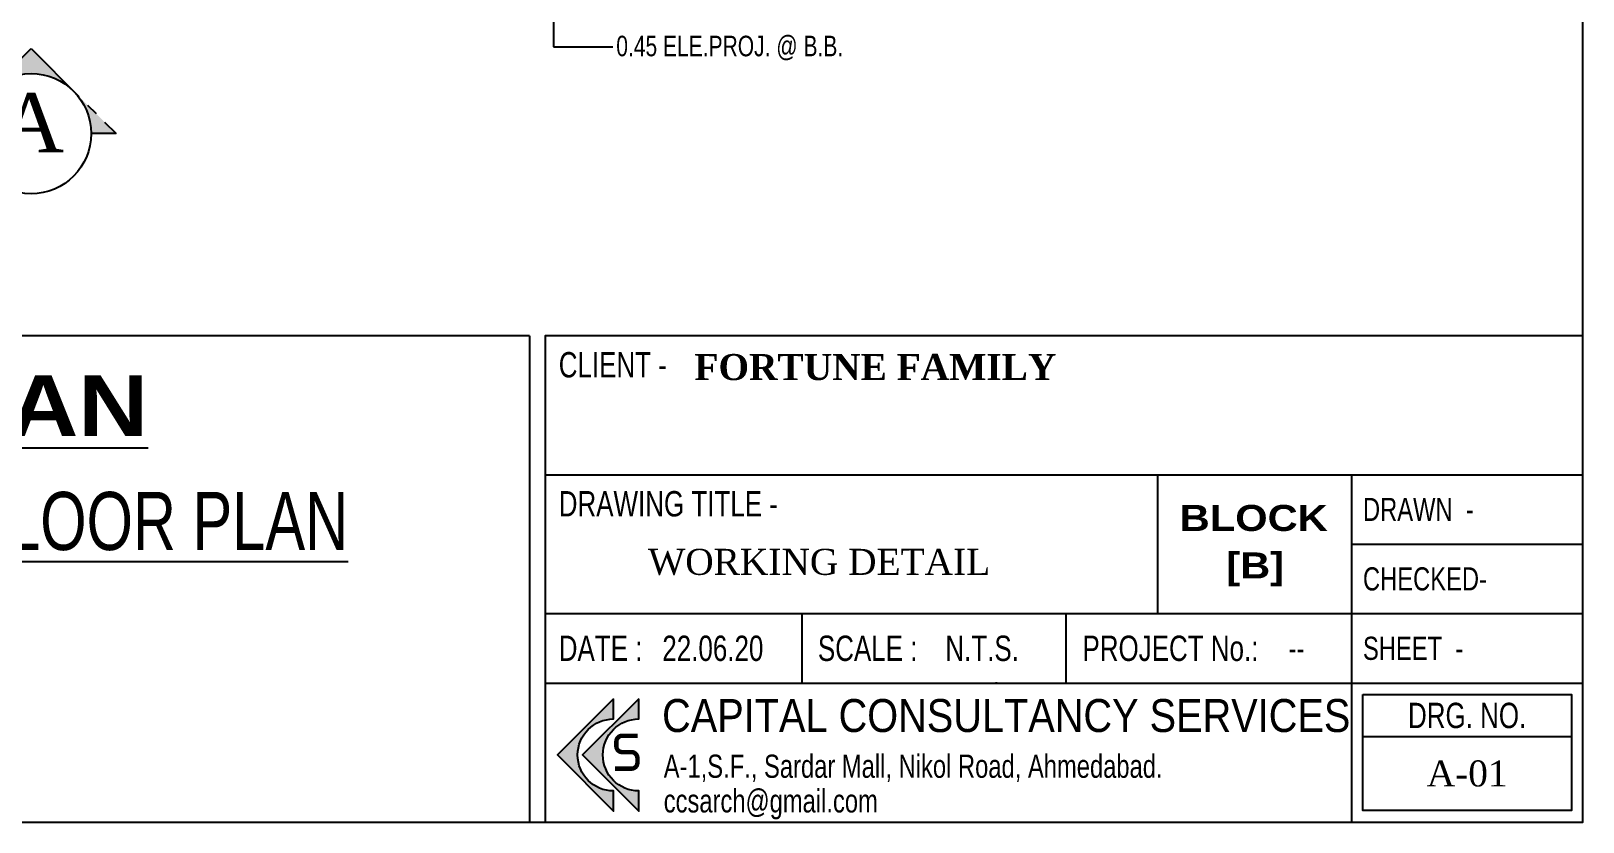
# Model space of a CAD drawing. Header units: inches. Extents: x 14235 to 14499, y 0 to 2549.
# Drawn here: x 14306.08 to 14318.95, y 2346.08 to 2352.64 of the extents above; entities that cross this region are included whole.
import ezdxf
from ezdxf.enums import TextEntityAlignment as Align

# ---------------------------------------------------------------- set-up
doc = ezdxf.new("R2010")
doc.units = ezdxf.units.IN
doc.header["$LTSCALE"] = 0.25
doc.header["$MEASUREMENT"] = 0
doc.linetypes.add('CENTER2', pattern=[1.125, 0.75, -0.125, 0.125, -0.125])
doc.linetypes.add('HIDDEN', pattern=[0.375, 0.25, -0.125])
for name, color, linetype in [('SECLINE', 7, 'HIDDEN'), ('text-large', 7, 'Continuous'), ('text-small', 7, 'Continuous'), ('vp', 7, 'Continuous'), ('wall', 7, 'Continuous'), ('WORK TEX', 6, 'Continuous')]:
    doc.layers.add(name, color=color, linetype=linetype)
doc.styles.add('ARIAL', font='TIMES_0.TTF')
doc.styles.add('ARL', font='swisscl_0.ttf')
doc.styles.add('B', font='ARIBLK_0.TTF')
doc.styles.add('BOLD TIME', font='TIMESBD_0.TTF')
doc.styles.add('SansSerif', font='sanss__.ttf', dxfattribs={"width": 0.8})
doc.dimstyles.new('DFSGSG', dxfattribs={"dimtxt": 0.17, "dimasz": 0.18, "dimexe": 0.18, "dimexo": 0.0625, "dimgap": 0.09, "dimtad": 1, "dimzin": 0, "dimdsep": 46, "dimtxsty": 'ARIAL', "dimcen": 0.09, "dimse1": 1, "dimse2": 1, "dimaunit": 1, "dimadec": 0, "dimazin": 0, "dimtfac": 1, "dimtix": 1, "dimtofl": 0, "dimtmove": 0, "dimatfit": 3, "dimfxl": 0, "dimtolj": 1, "dimtzin": 0, "dimarcsym": 0})

# ---------------------------------------------------------------- blocks, each defined once
blk = doc.blocks.new('TITLE')
at = {"layer": 'text-large'}
for points in [[(-2.4884, 0.3588), (-2.4884, 0.4159), (-2.6781, 0.2261), (-2.4884, 0.0364), (-2.4884, 0.0935), (-2.4884, 0.1047, -1), (-2.4884, 0.3476)], [(-2.5931, 0.2261), (-2.4033, 0.0364), (-2.4033, 0.0935), (-2.4033, 0.1047, -1), (-2.4033, 0.3476), (-2.4033, 0.3588), (-2.4033, 0.4159)]]:
    blk.add_hatch(color=256, dxfattribs=at).paths.add_polyline_path(points)
for points in [[(-2.4884, 0.4159), (-2.6781, 0.2261), (-2.4884, 0.0364), (-2.4884, 0.0935), (-2.4884, 0.1047, -1), (-2.4884, 0.3476), (-2.4884, 0.3588)], [(-2.4033, 0.4159), (-2.5931, 0.2261), (-2.4033, 0.0364), (-2.4033, 0.0935), (-2.4033, 0.1047, -1), (-2.4033, 0.3476), (-2.4033, 0.3588)]]:
    blk.add_lwpolyline(points, format="xyb", close=True, dxfattribs=at)
at = {"layer": 'text-small', "color": 174, "true_color": 0x00008f, "const_width": 0.015}
blk.add_lwpolyline([(-2.4076, 0.2911), (-2.4592, 0.2911, 0.414214), (-2.4792, 0.2711), (-2.4792, 0.2558, 0.414214), (-2.4592, 0.2358), (-2.4282, 0.2358, -0.414214), (-2.4082, 0.2158), (-2.4082, 0.2, -0.414214), (-2.4282, 0.18), (-2.4832, 0.18)], format="xyb", dxfattribs=at)
at = {"layer": 'text-large', "style": 'SansSerif', "width": 0.861038}
blk.add_text(' CAPITAL CONSULTANCY SERVICES', height=0.111328, dxfattribs=at).set_placement((-2.3621, 0.3036))
at = {"layer": 'text-small', "color": 174, "true_color": 0x00008f, "style": 'ARL'}
for s, p in [('A-1,S.F., Sardar Mall, Nikol Road, Ahmedabad.', (-2.3194, 0.1492)), ('ccsarch@gmail.com', (-2.3194, 0.0322))]:
    blk.add_text(s, height=0.078125, dxfattribs=at).set_placement(p)

msp = doc.modelspace()

# ---------------------------------------------------------------- hatches: boundary and pattern name
at = {"layer": 'SECLINE'}
h = msp.add_hatch(color=254, dxfattribs=at)
h.paths.add_polyline_path([(14305.377, 2351.786), (14305.729, 2352.139, 0.198912), (14305.583, 2351.786)])
h.paths.add_polyline_path([(14305.729, 2352.139), (14306.082, 2352.492), (14306.435, 2352.139, 0.198912), (14306.082, 2352.285, 0.198912)])
h.paths.add_polyline_path([(14306.581, 2351.786, 0.198912), (14306.435, 2352.139), (14306.787, 2351.786)])

# ---------------------------------------------------------------- linework, layer by layer
at = {"layer": 'SECLINE', "linetype": 'CENTER2', "ltscale": 3}
msp.add_lwpolyline([(14305.583, 2351.786), (14305.377, 2351.786), (14306.082, 2352.492), (14306.787, 2351.786), (14306.581, 2351.786)], dxfattribs=at)
at = {"layer": 'SECLINE', "linetype": 'Continuous', "ltscale": 3}
msp.add_circle((14306.082, 2351.786), 0.499, dxfattribs=at)
at = {"layer": 'text-small'}
msp.add_line((14317.127, 2346.786), (14318.855, 2346.786), dxfattribs=at)
for points in [[(14310.346, 2346.076), (14318.951, 2346.076), (14318.951, 2350.11), (14310.346, 2350.11)], [(14317.127, 2347.133), (14318.855, 2347.133), (14318.855, 2346.172), (14317.127, 2346.172)]]:
    msp.add_lwpolyline(points, close=True, dxfattribs=at)
at = {"layer": 'vp', "color": 1}
for p, q in [((14310.346, 2348.957), (14318.951, 2348.957)), ((14315.427, 2347.805), (14315.427, 2348.957)), ((14317.031, 2348.957), (14317.031, 2347.229)), ((14317.031, 2348.381), (14318.951, 2348.381)), ((14310.346, 2347.805), (14318.951, 2347.805)), ((14312.476, 2347.229), (14312.476, 2347.805)), ((14314.667, 2347.229), (14314.667, 2347.805)), ((14310.346, 2347.229), (14318.951, 2347.229)), ((14317.031, 2347.229), (14317.031, 2346.076))]:
    msp.add_line(p, q, dxfattribs=at)
at = {"layer": 'vp'}
msp.add_line((14314.085, 2347.237), (14314.085, 2347.229), dxfattribs=at)
msp.add_line((14314.085, 2347.237), (14314.085, 2347.229), dxfattribs=at)
at = {"layer": 'wall'}
for q in [(14292.828, 2350.11), (14310.215, 2346.076)]:
    msp.add_line((14310.215, 2350.11), q, dxfattribs=at)
msp.add_lwpolyline([(14318.951, 2383.018), (14292.828, 2383.018), (14292.828, 2346.076), (14318.951, 2346.076)], close=True, dxfattribs=at)

# ---------------------------------------------------------------- block references
at = {"xscale": 2.458594590906489, "yscale": 2.458594590906489, "zscale": 2.458594590906489}
msp.add_blockref('TITLE', (14317.031, 2346.076), dxfattribs=at)

# ---------------------------------------------------------------- texts
at = {"layer": 'SECLINE', "color": 7, "style": 'ARIAL'}
msp.add_text('A', height=0.49, rotation=359.9991, dxfattribs=at).set_placement((14305.822, 2351.632))
at = {"layer": 'text-large', "style": 'B'}
msp.add_text('%%UTYPICAL FLOOR PLAN', height=0.5013, dxfattribs=at).set_placement((14302.622, 2349.53), align=Align.MIDDLE_CENTER)
at = {"layer": 'text-large', "style": 'ARL'}
msp.add_text('%%U1ST TO 4TH,6TH, 8TH TO 10TH & 12TH FLOOR PLAN', height=0.48206, dxfattribs=at).set_placement((14302.547, 2348.332), align=Align.CENTER)
at = {"layer": 'text-small'}
for s, height, style, p in [('CLIENT -', 0.21, 'ARL', (14310.458, 2349.764)), ('FORTUNE FAMILY ', 0.21609, 'BOLD TIME', (14311.583, 2349.742)), ('DRAWING TITLE -', 0.21, 'ARL', (14310.458, 2348.611)), ('BLOCK', 0.2161, 'B', (14315.607, 2348.49)), ('WORKING DETAIL ', 0.21609, 'ARIAL', (14311.199, 2348.126)), ('[B]', 0.2161, 'B', (14315.993, 2348.096))]:
    msp.add_text(s, height=height, dxfattribs=dict(at, style=style)).set_placement(p)
at = {"layer": 'text-small', "style": 'ARL'}
for s, height, p in [('DRAWN  -', 0.1921, (14317.127, 2348.669)), ('CHECKED-', 0.1921, (14317.127, 2348.093)), ('DATE :', 0.21, (14310.458, 2347.517)), ('22.06.20', 0.21, (14311.317, 2347.517)), ('SCALE :', 0.21, (14312.607, 2347.517)), ('N.T.S.', 0.21, (14313.664, 2347.517)), ('PROJECT No.:', 0.21, (14314.801, 2347.517)), ('SHEET  -', 0.1921, (14317.127, 2347.517)), ('--', 0.1921, (14316.51, 2347.517))]:
    msp.add_text(s, height=height, dxfattribs=at).set_placement(p, align=Align.MIDDLE_LEFT)
at = {"layer": 'text-small'}
for s, height, style, p in [('DRG. NO.', 0.21, 'ARL', (14317.991, 2346.96)), ('A-01', 0.2161, 'ARIAL', (14317.991, 2346.479))]:
    msp.add_text(s, height=height, dxfattribs=dict(at, style=style)).set_placement(p, align=Align.MIDDLE_CENTER)
at = {"layer": 'WORK TEX', "style": 'ARL'}
msp.add_text('0.45 ELE.PROJ. @ B.B.', height=0.17, dxfattribs=at).set_placement((14311.876, 2352.513), align=Align.MIDDLE_CENTER)

# ---------------------------------------------------------------- leaders
at = {"layer": 'wall'}
msp.add_leader([(14310.415, 2353.007), (14310.415, 2352.505), (14310.906, 2352.505)], dimstyle='DFSGSG', override={"dimgap": 0.09, "dimtad": 0, "dimarcsym": 1}, dxfattribs=at)

doc.saveas('drawing.dxf')
